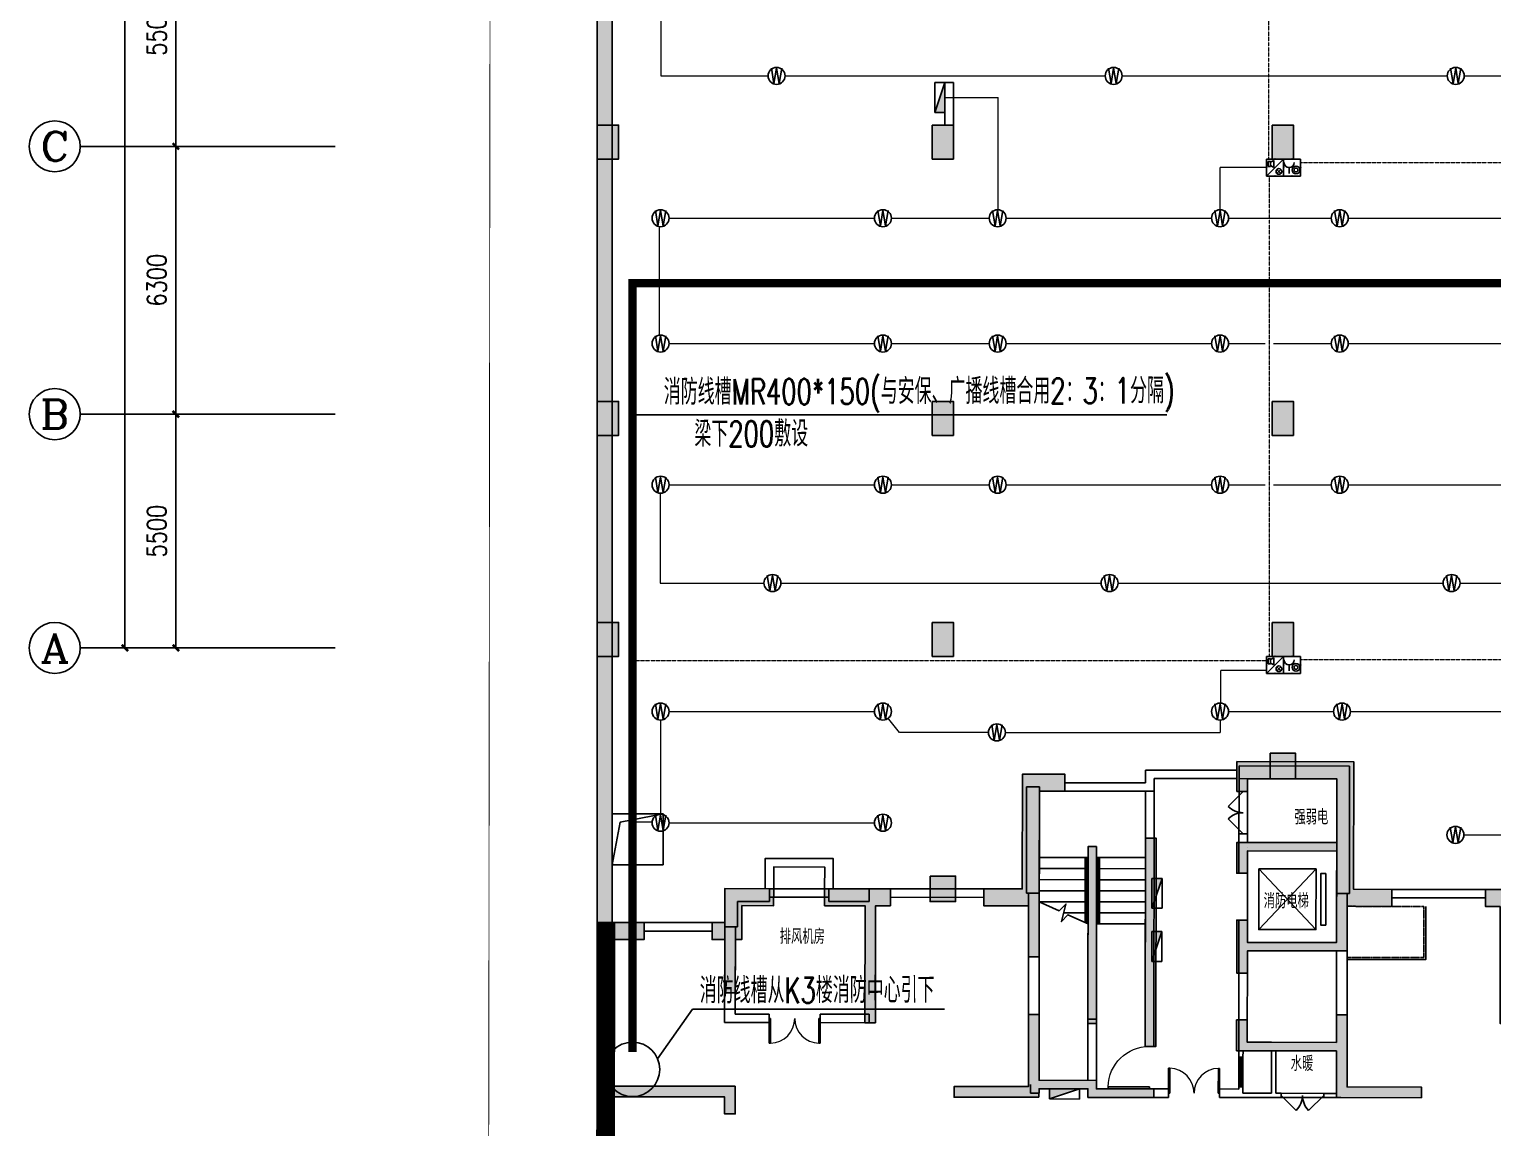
# Model space of a CAD drawing. Extents: x -1348811 to 123514, y -640545 to 749356.
# Drawn here: x -607569 to -573127, y -238878 to -213039 of the extents above; entities that cross this region are included whole.
import ezdxf
from ezdxf.enums import TextEntityAlignment as Align

# ---------------------------------------------------------------- set-up
doc = ezdxf.new("R2010")
doc.units = 0
doc.header["$LTSCALE"] = 10
doc.header["$MEASUREMENT"] = 0
for name, pattern in [('ACAD_ISO11W100', [33.5, 12, -3, 12, -3, 0.5, -3]), ('DASH', [0.35, 0.25, -0.1]), ('DASHDOT', [25.4, 12.7, -6.35, 0, -6.35]), ('DASHED', [0.75, 0.5, -0.25]), ('常规', [20, 10, 0, 10])]:
    doc.linetypes.add(name, pattern=pattern)
doc.layers.get('0').update_dxf_attribs({"linetype": 'CONTINUOUS'})
doc.layers.get('Defpoints').update_dxf_attribs({"linetype": 'CONTINUOUS'})
for name, color, linetype in [('AXIS', 3, 'CONTINUOUS'), ('AXIS_TEXT', 7, 'CONTINUOUS'), ('COLU', 1, 'CONTINUOUS'), ('COLU_HATCH', 252, 'CONTINUOUS'), ('DIM_SYMB', 3, 'CONTINUOUS'), ('dxsqt', 1, 'CONTINUOUS'), ('jlq', 1, 'CONTINUOUS'), ('JPS-J-0', 6, 'CONTINUOUS'), ('JPS-WALL', 7, 'CONTINUOUS'), ('JPS-X-TEXT', 1, 'CONTINUOUS'), ('JPS-XHS', 7, 'CONTINUOUS'), ('jz', 121, 'CONTINUOUS'), ('PUB_HATCH', 9, 'CONTINUOUS'), ('Q-200填充', 9, 'CONTINUOUS'), ('RD-equip', 3, 'CONTINUOUS'), ('RD-Text', 4, 'CONTINUOUS'), ('STAIR', 9, 'CONTINUOUS'), ('TEXT', 7, 'CONTINUOUS'), ('wall', 8, 'CONTINUOUS'), ('WINDOW', 4, 'CONTINUOUS'), ('排水设施', 163, 'CONTINUOUS'), ('控制线', 5, 'CONTINUOUS')]:
    doc.layers.add(name, color=color, linetype=linetype)
doc.layers.add('RD-Line', color=2, linetype='常规', lineweight=0)
doc.styles.add('_TCH_AXIS', font='COMPLEX', dxfattribs={"bigfont": 'GBCBIG'})
doc.styles.add('COMPLEX', font='COMPLEX')
doc.styles.add('DIM_FONT', font='SIMPLEX', dxfattribs={"width": 0.8, "bigfont": 'HZTXT'})
doc.styles.add('FS1', font='txt4.shx', dxfattribs={"width": 0.8, "bigfont": 'fstxt.shx'})
doc.styles.add('FS2', font='tjromans.shx', dxfattribs={"width": 0.8, "bigfont": 'tjhztxt.shx'})
doc.styles.get("Standard").update_dxf_attribs({"font": 'GBENOR', "bigfont": 'GBCBIG'})
doc.styles.add('TEXT', font='tjromans.shx', dxfattribs={"width": 0.8, "height": 400, "bigfont": 'tjhztxt.shx'})
doc.dimstyles.new('DIMN150', dxfattribs={"dimscale": 1.5, "dimtxt": 300, "dimasz": 100, "dimexe": 250, "dimexo": 300, "dimgap": 150, "dimtad": 1, "dimdec": 0, "dimzin": 0, "dimdsep": 46, "dimtxsty": 'DIM_FONT', "dimblk": 'ARCHTICK', "dimcen": 0.09, "dimclrt": 7, "dimazin": 2, "dimtfac": 1, "dimtdec": 0, "dimtix": 1, "dimtmove": 2, "dimatfit": 3, "dimfxl": 0, "dimtolj": 1, "dimtzin": 0, "dimarcsym": 0})

# ---------------------------------------------------------------- blocks, each defined once
blk = doc.blocks.new('zw')
at = {"layer": 'COLU_HATCH'}
for points in [[(67, -176733), (567, -176733), (567, -177533), (67, -177533)], [(7950, -176733), (8450, -176733), (8450, -177533), (7950, -177533)], [(15950, -176733), (16450, -176733), (16450, -177533), (15950, -177533)], [(67, -183233), (567, -183233), (567, -184033), (67, -184033)], [(7950, -183233), (8450, -183233), (8450, -184033), (7950, -184033)], [(15950, -183233), (16450, -183233), (16450, -184033), (15950, -184033)], [(67, -188433), (567, -188433), (567, -189233), (67, -189233)], [(7950, -188433), (8450, -188433), (8450, -189233), (7950, -189233)], [(15950, -188433), (16450, -188433), (16450, -189233), (15950, -189233)], [(15900, -191509), (16500, -191509), (16500, -192109), (15900, -192109)], [(7899, -194400), (8499, -194400), (8499, -195000), (7899, -195000)]]:
    blk.add_hatch(color=256, dxfattribs=at).paths.add_polyline_path(points)
at = {"layer": 'COLU'}
for points in [[(67, -176733), (567, -176733), (567, -177533), (67, -177533)], [(7950, -176733), (8450, -176733), (8450, -177533), (7950, -177533)], [(15950, -176733), (16450, -176733), (16450, -177533), (15950, -177533)], [(67, -183233), (567, -183233), (567, -184033), (67, -184033)], [(7950, -183233), (8450, -183233), (8450, -184033), (7950, -184033)], [(15950, -183233), (16450, -183233), (16450, -184033), (15950, -184033)], [(67, -188433), (567, -188433), (567, -189233), (67, -189233)], [(7950, -188433), (8450, -188433), (8450, -189233), (7950, -189233)], [(15950, -188433), (16450, -188433), (16450, -189233), (15950, -189233)], [(15900, -191509), (16500, -191509), (16500, -192109), (15900, -192109)], [(7899, -194400), (8499, -194400), (8499, -195000), (7899, -195000)]]:
    blk.add_lwpolyline(points, close=True, dxfattribs=at)
blk = doc.blocks.new('jlqq')
at = {"layer": 'PUB_HATCH'}
blk.add_hatch(color=256, dxfattribs=at).paths.add_polyline_path([(9455, -161698), (17455, -161698), (17455, -154248), (17105, -154248), (17105, -161348), (9105, -161348), (9105, -178548), (1222, -178548), (1222, -202707), (1572, -202707), (1572, -178898), (9455, -178898)])
at = {"layer": 'jlq'}
for p, q in [((1222, -178548), (1222, -202707)), ((1572, -178898), (1572, -202707)), ((1572, -202707), (1222, -202707))]:
    blk.add_line(p, q, dxfattribs=at)
blk = doc.blocks.new('A$C00D673E7')
at = {"layer": '排水设施'}
blk.add_lwpolyline([(0, 0), (1200, 0), (1200, 1200), (0, 1200)], close=True, dxfattribs=at)
blk.add_lwpolyline([(1200, 1200), (189, 1005), (0, 0)], dxfattribs=at)
blk = doc.blocks.new('_ArchTick')
at = {"color": 0, "linetype": 'ByBlock', "const_width": 0.4}
blk.add_lwpolyline([(-0.5, -0.5), (0.5, 0.5)], dxfattribs=at)
blk = doc.blocks.new('*D1921')
at = {"layer": 'AXIS', "color": 0, "lineweight": -2}
for p, q in [((-600819, -16259), (-605694, -16259)), ((-605319, -227593), (-605319, -16259)), ((-600819, -227593), (-605694, -227593))]:
    blk.add_line(p, q, dxfattribs=at)
at = {"layer": 'Defpoints', "color": 0}
for p in [(-605319, -16259), (-600369, -16259), (-600369, -227593)]:
    blk.add_point(p, dxfattribs=at)
at = {"layer": 'AXIS', "color": 0, "lineweight": -2, "xscale": 150, "yscale": 150, "zscale": 150}
for p, rotation in [((-605319, -16259), 90), ((-605319, -227593), 270)]:
    blk.add_blockref('_ArchTick', p, dxfattribs=dict(at, rotation=rotation))
at = {"layer": 'AXIS', "color": 7, "insert": (-605769, -121926), "char_height": 450, "attachment_point": 5, "rotation": 90, "style": 'DIM_FONT'}
blk.add_mtext('\\A1;211333', dxfattribs=at)
blk = doc.blocks.new('*D1922')
at = {"layer": 'AXIS', "color": 0, "lineweight": -2}
for p, q in [((-600819, -222093), (-604494, -222093)), ((-604119, -227593), (-604119, -222093)), ((-600819, -227593), (-604494, -227593))]:
    blk.add_line(p, q, dxfattribs=at)
at = {"layer": 'Defpoints', "color": 0}
for p in [(-604119, -222093), (-600369, -222093), (-600369, -227593)]:
    blk.add_point(p, dxfattribs=at)
at = {"layer": 'AXIS', "color": 0, "lineweight": -2, "xscale": 150, "yscale": 150, "zscale": 150}
for p, rotation in [((-604119, -222093), 90), ((-604119, -227593), 270)]:
    blk.add_blockref('_ArchTick', p, dxfattribs=dict(at, rotation=rotation))
at = {"layer": 'AXIS', "color": 7, "insert": (-604569, -224843), "char_height": 450, "attachment_point": 5, "rotation": 90, "style": 'DIM_FONT'}
blk.add_mtext('\\A1;5500', dxfattribs=at)
blk = doc.blocks.new('*D1923')
at = {"layer": 'AXIS', "color": 0, "lineweight": -2}
for p, q in [((-600819, -215793), (-604494, -215793)), ((-604119, -222093), (-604119, -215793)), ((-600819, -222093), (-604494, -222093))]:
    blk.add_line(p, q, dxfattribs=at)
at = {"layer": 'Defpoints', "color": 0}
for p in [(-604119, -215793), (-600369, -215793), (-600369, -222093)]:
    blk.add_point(p, dxfattribs=at)
at = {"layer": 'AXIS', "color": 0, "lineweight": -2, "xscale": 150, "yscale": 150, "zscale": 150}
for p, rotation in [((-604119, -215793), 90), ((-604119, -222093), 270)]:
    blk.add_blockref('_ArchTick', p, dxfattribs=dict(at, rotation=rotation))
at = {"layer": 'AXIS', "color": 7, "insert": (-604569, -218943), "char_height": 450, "attachment_point": 5, "rotation": 90, "style": 'DIM_FONT'}
blk.add_mtext('\\A1;6300', dxfattribs=at)
blk = doc.blocks.new('*D1924')
at = {"layer": 'AXIS', "color": 0, "lineweight": -2}
for p, q in [((-600819, -210293), (-604494, -210293)), ((-604119, -215793), (-604119, -210293)), ((-600819, -215793), (-604494, -215793))]:
    blk.add_line(p, q, dxfattribs=at)
at = {"layer": 'Defpoints', "color": 0}
for p in [(-604119, -210293), (-600369, -210293), (-600369, -215793)]:
    blk.add_point(p, dxfattribs=at)
at = {"layer": 'AXIS', "color": 0, "lineweight": -2, "xscale": 150, "yscale": 150, "zscale": 150}
for p, rotation in [((-604119, -210293), 90), ((-604119, -215793), 270)]:
    blk.add_blockref('_ArchTick', p, dxfattribs=dict(at, rotation=rotation))
at = {"layer": 'AXIS', "color": 7, "insert": (-604569, -213043), "char_height": 450, "attachment_point": 5, "rotation": 90, "style": 'DIM_FONT'}
blk.add_mtext('\\A1;5500', dxfattribs=at)
blk = doc.blocks.new('_AXISO')
blk.add_circle((0, 0), 0.5)
at = {"layer": 'AXIS_TEXT', "style": 'COMPLEX', "width": 1.041667}
blk.add_attdef('A', text='', height=0.56, dxfattribs=at).set_placement((-0.25, -0.28), (0.25, -0.28), align=Align.FIT)
blk = doc.blocks.new('WG')
at = {"layer": 'RD-equip'}
blk.add_circle((0, 0), 200, dxfattribs=at)
at = {"layer": 'RD-equip', "color": 4, "style": 'FS1', "width": 0.8}
blk.add_attdef('消防', text='', height=360, dxfattribs=at).set_placement((0, 0), align=Align.MIDDLE)
blk = doc.blocks.new('WWWW')
at = {"layer": 'RD-equip'}
blk.add_blockref('WG', (0, 0), dxfattribs=at).add_auto_attribs({'消防': 'W'})
blk = doc.blocks.new('$equip$00001636')
for p, q in [((0.5, 0), (-0.5, 0)), ((0.5, 0), (-0.5, -1)), ((-0.5, 0), (-0.5, -1)), ((0.5, -1), (0.5, 0)), ((-0.417, -0.135, 0), (-0.417, -0.435, 0)), ((-0.269, -0.135, 0), (-0.417, -0.135, 0)), ((-0.417, -0.435, 0), (-0.269, -0.435, 0)), ((-0.269, -0.185, 0), (-0.069, -0.085, 0)), ((-0.269, -0.435, 0), (-0.269, -0.135, 0)), ((-0.069, -0.485, 0), (-0.269, -0.385, 0)), ((-0.069, -0.085, 0), (-0.069, -0.485, 0)), ((0.105, -0.602), (0.344, -0.841)), ((0.105, -0.841), (0.344, -0.602)), ((-0.5, -1), (0.5, -1))]:
    blk.add_line(p, q)
blk.add_circle((0.225, -0.722), 0.169)
for p in [(0, 0), (-0.5, -0.5), (0.5, -0.5), (0, -1)]:
    blk.add_point(p)
at = {"flags": 9}
blk.add_attdef('A', (0, 0), '', height=0.00002, dxfattribs=at)
blk.add_attdef('B', text='', height=0.4, dxfattribs=at).set_placement((0.884, -0.7), align=Align.MIDDLE_CENTER)
blk = doc.blocks.new('$equip$00001630')
for p, q in [((-0.5, 0), (-0.5, -1)), ((0.5, 0), (-0.5, 0)), ((0.5, -1), (0.5, 0)), ((-0.169, -0.5), (-0.169, -0.85)), ((-0.5, -1), (0.5, -1))]:
    blk.add_line(p, q)
for radius in [0.226, 0.113]:
    blk.add_circle((0.227, -0.64), radius)
blk.add_arc((-0.169, -0.2), 0.3, 180, 0)
for p in [(0, 0), (-0.5, -0.5), (0.5, -0.5), (0, -1)]:
    blk.add_point(p)
at = {"flags": 9}
blk.add_attdef('A', (0, 0), '', height=0.00002, dxfattribs=at)
blk.add_attdef('B', text='', height=0.4, dxfattribs=at).set_placement((0.884, -0.7), align=Align.MIDDLE_CENTER)
blk = doc.blocks.new('D-JG--1F')
at = {"layer": 'PUB_HATCH'}
h = blk.add_hatch(color=256, dxfattribs=at)
h.paths.add_polyline_path([(21450, -10000), (19050, -10000), (19050, -10400), (18800, -10400), (18800, -9750), (21450, -9750)])
h.paths.add_polyline_path([(30950, -400), (30950, 300), (28200, 300), (28200, -2700), (27300, -2700), (27300, -3100), (28350, -3100), (28350, -4150), (30700, -4150), (30700, -4675), (30950, -4675), (30950, -3425), (30700, -3425), (30700, -3950), (28600, -3950), (28600, -1800), (30700, -1800), (30700, -2325), (30950, -2325), (30950, -1600), (28600, -1600), (28600, -100), (30700, -100), (30700, -400)])
h.paths.add_polyline_path([(35600, -7600), (35600, -7400), (34450, -7400), (34450, -7600), (32900, -7600), (32900, -7400), (34250, -7400), (34250, -7200), (35600, -7200), (35600, -5650), (35850, -5650), (35850, -7350), (37600, -7350), (37600, -7600)])
h.paths.add_polyline_path([(24750, -3100), (25100, -3100), (25100, -2700), (23550, -2700), (23550, -3100), (24500, -3100), (24500, -5850), (24750, -5850)])
h.paths.add_polyline_path([(39100, -2700), (39100, -3100), (39450, -3100), (39450, -5850), (39700, -5850), (39700, -3100), (40650, -3100), (40650, -2700)])
h.paths.add_polyline_path([(37650, -8850), (37650, -10000), (37400, -10000), (37400, -9100), (34750, -9100), (34750, -9500), (34500, -9500), (34500, -9100), (32900, -9100), (32900, -8850)])
h.paths.add_polyline_path([(42750, -7350), (46000, -7350), (46000, -8250), (45600, -8250), (45600, -7600), (43000, -7600), (43000, -8000), (42750, -8000)])
h.paths.add_polyline_path([(19800, -14100), (19050, -14100), (19050, -12850), (18800, -12850), (18800, -14500), (19800, -14500)])
h.paths.add_polyline_path([(22625, -14100), (23000, -14100), (23000, -14500), (21600, -14500), (21600, -14100), (22375, -14100), (22375, -12200), (22625, -12200)])
h.paths.add_polyline_path([(26800, -14500), (26200, -14500), (26200, -14100), (26550, -14100), (26550, -11900), (26800, -11900)])
h.paths.add_polyline_path([(22625, -11000), (22375, -11000), (22375, -8850), (22625, -8850)])
h.paths.add_polyline_path([(29100, -17100), (29100, -17500), (28100, -17500), (28100, -15750), (28500, -15750), (28500, -17100)])
h.paths.add_polyline_path([(32300, -17100), (31900, -17100), (31900, -15750), (31650, -15750), (31650, -17100), (30900, -17100), (30900, -17500), (32300, -17500)])
h.paths.add_polyline_path([(35800, -17500), (35100, -17500), (35100, -17100), (35400, -17100), (35400, -13350), (34500, -13350), (34500, -13100), (35800, -13100)])
h.paths.add_polyline_path([(28100, -14500), (28500, -14500), (28500, -13350), (30750, -13350), (30750, -13100), (28100, -13100)])
h.paths.add_polyline_path([(26800, -10000), (26800, -9100), (30800, -9100), (30800, -8850), (26550, -8850), (26550, -10000)])
h.paths.add_polyline_path([(28350, -5650), (28350, -7350), (26600, -7350), (26600, -7600), (28600, -7600), (28600, -6500), (30950, -6500), (30950, -6500), (30950, -5775), (30700, -5775), (30700, -6300), (28600, -6300), (28600, -5650)])
h.paths.add_polyline_path([(33100, -1500), (32850, -1500), (32850, -6400), (33100, -6400)])
h.paths.add_polyline_path([(35600, -400), (35600, -4300), (35850, -4300), (35850, -3100), (36900, -3100), (36900, -2700), (36000, -2700), (36000, 0), (35000, 0), (35000, -400)])
h.paths.add_polyline_path([(38000, -14100), (37650, -14100), (37650, -12200), (37400, -12200), (37400, -14500), (38000, -14500)])
h.paths.add_polyline_path([(41575, -8850), (41575, -11000), (41825, -11000), (41825, -8850)])
h.paths.add_polyline_path([(42600, -14100), (42600, -14500), (41200, -14500), (41200, -14100), (41575, -14100), (41575, -12200), (41825, -12200), (41825, -14100)])
h.paths.add_polyline_path([(45000, -14100), (45000, -12850), (45400, -12850), (45400, -14500), (44400, -14500), (44400, -14100)])
h.paths.add_polyline_path([(45600, -9150), (45600, -9600), (45000, -9600), (45000, -10000), (45000, -10000), (45000, -11450), (45400, -11450), (45400, -10000), (46000, -10000), (46000, -9150)])
h.paths.add_polyline_path([(45600, -3900), (45600, -5500), (46000, -5500), (46000, -3500), (44900, -3500), (44900, -3900)])
h.paths.add_polyline_path([(34250, -1700), (34250, -5860), (34450, -5860), (34450, -1700)])
h.paths.add_polyline_path([(34250, -1700), (34250, -5860), (34450, -5860), (34450, -1700)])
h.paths.add_polyline_path([(14550, -7350), (21450, -7350), (21450, -8000), (21200, -8000), (21200, -7600), (18125, -7600), (18125, -10000), (17875, -10000), (17875, -7600), (14800, -7600), (14800, -8000), (14550, -8000)])
h.paths.add_polyline_path([(14550, -10000), (16950, -10000), (16950, -10400), (17200, -10400), (17200, -9750), (14550, -9750)])
h.paths.add_polyline_path([(5050, -400), (5050, 300), (7800, 300), (7800, -2700), (8700, -2700), (8700, -3100), (7650, -3100), (7650, -4150), (5300, -4150), (5300, -4675), (5050, -4675), (5050, -3425), (5300, -3425), (5300, -3950), (7400, -3950), (7400, -1800), (5300, -1800), (5300, -2325), (5050, -2325), (5050, -1600), (7400, -1600), (7400, -100), (5300, -100), (5300, -400)])
h.paths.add_polyline_path([(400, -7600), (400, -7400), (1550, -7400), (1550, -7600), (3100, -7600), (3100, -7400), (1750, -7400), (1750, -7200), (400, -7200), (400, -5650), (150, -5650), (150, -7350), (-1600, -7350), (-1600, -7600)])
h.paths.add_polyline_path([(11250, -3100), (10900, -3100), (10900, -2700), (12450, -2700), (12450, -3100), (11500, -3100), (11500, -5850), (11250, -5850)])
h.paths.add_polyline_path([(-3100, -2700), (-3100, -3100), (-3450, -3100), (-3450, -5850), (-3700, -5850), (-3700, -3100), (-4650, -3100), (-4650, -2700)])
h.paths.add_polyline_path([(-1650, -8850), (-1650, -10000), (-1400, -10000), (-1400, -9100), (1250, -9100), (1250, -9500), (1500, -9500), (1500, -9100), (3100, -9100), (3100, -8850)])
h.paths.add_polyline_path([(-6750, -7350), (-10000, -7350), (-10000, -8250), (-9600, -8250), (-9600, -7600), (-7000, -7600), (-7000, -8000), (-6750, -8000)])
h.paths.add_polyline_path([(16200, -14100), (16950, -14100), (16950, -12850), (17200, -12850), (17200, -14500), (16200, -14500)])
h.paths.add_polyline_path([(13375, -14100), (13000, -14100), (13000, -14500), (14400, -14500), (14400, -14100), (13625, -14100), (13625, -12200), (13375, -12200)])
h.paths.add_polyline_path([(9200, -14500), (9800, -14500), (9800, -14100), (9450, -14100), (9450, -11900), (9200, -11900)])
h.paths.add_polyline_path([(13375, -11000), (13625, -11000), (13625, -8850), (13375, -8850)])
h.paths.add_polyline_path([(6900, -17100), (6900, -17500), (7900, -17500), (7900, -15750), (7500, -15750), (7500, -17100)])
h.paths.add_polyline_path([(3700, -17100), (4100, -17100), (4100, -15750), (4350, -15750), (4350, -17100), (5100, -17100), (5100, -17500), (3700, -17500)])
h.paths.add_polyline_path([(200, -17500), (900, -17500), (900, -17100), (600, -17100), (600, -13350), (1500, -13350), (1500, -13100), (200, -13100)])
h.paths.add_polyline_path([(7900, -14500), (7500, -14500), (7500, -13350), (5250, -13350), (5250, -13100), (7900, -13100)])
h.paths.add_polyline_path([(9200, -10000), (9200, -9100), (5200, -9100), (5200, -8850), (9450, -8850), (9450, -10000)])
h.paths.add_polyline_path([(7650, -5650), (7650, -7350), (9400, -7350), (9400, -7600), (7400, -7600), (7400, -6500), (5050, -6500), (5050, -6500), (5050, -5775), (5300, -5775), (5300, -6300), (7400, -6300), (7400, -5650)])
h.paths.add_polyline_path([(2900, -1500), (3150, -1500), (3150, -6400), (2900, -6400)])
h.paths.add_polyline_path([(400, -400), (400, -4300), (150, -4300), (150, -3100), (-900, -3100), (-900, -2700), (0, -2700), (0, 0), (1000, 0), (1000, -400)])
h.paths.add_polyline_path([(-2000, -14100), (-1650, -14100), (-1650, -12200), (-1400, -12200), (-1400, -14500), (-2000, -14500)])
h.paths.add_polyline_path([(-5575, -8850), (-5575, -11000), (-5825, -11000), (-5825, -8850)])
h.paths.add_polyline_path([(-6600, -14100), (-6600, -14500), (-5200, -14500), (-5200, -14100), (-5575, -14100), (-5575, -12200), (-5825, -12200), (-5825, -14100)])
h.paths.add_polyline_path([(-9000, -14100), (-9000, -12850), (-9400, -12850), (-9400, -14500), (-8400, -14500), (-8400, -14100)])
h.paths.add_polyline_path([(-9600, -9150), (-9600, -9600), (-9000, -9600), (-9000, -10000), (-9000, -10000), (-9000, -11450), (-9400, -11450), (-9400, -10000), (-10000, -10000), (-10000, -9150)])
h.paths.add_polyline_path([(-9600, -3900), (-9600, -5500), (-10000, -5500), (-10000, -3500), (-8900, -3500), (-8900, -3900)])
h.paths.add_polyline_path([(1750, -1700), (1750, -5860), (1550, -5860), (1550, -1700)])
h.paths.add_polyline_path([(1750, -1700), (1750, -5860), (1550, -5860), (1550, -1700)])
edge = h.paths.add_edge_path(flags=17)
edge.add_line((17875, -5500), (18125, -5500))
edge.add_line((18125, -5500), (18125, -3900))
edge.add_line((18125, -3900), (19300, -3900))
edge.add_line((19300, -3900), (19300, -3500))
edge.add_line((19300, -3500), (16700, -3500))
edge.add_line((16700, -3500), (16700, -3900))
edge.add_line((16700, -3900), (17875, -3900))
edge.add_line((17875, -3900), (17875, -5500))
edge.add_line((17875, -5500), (18125, -5500))
h.paths.add_polyline_path([(17875, -5500), (18125, -5500), (18125, -3900), (19300, -3900), (19300, -3500), (16700, -3500), (16700, -3900), (17875, -3900)], flags=17)
edge = h.paths.add_edge_path()
edge.add_line((21600, -3100), (22350, -3100))
edge.add_line((22350, -3100), (22350, -2700))
edge.add_line((22350, -2700), (21200, -2700))
edge.add_line((21200, -2700), (21200, -3500))
edge.add_line((21200, -3500), (20900, -3500))
edge.add_line((20900, -3500), (20900, -3900))
edge.add_line((20900, -3900), (21200, -3900))
edge.add_line((21200, -3900), (21200, -5150))
edge.add_line((21200, -5150), (21450, -5150))
edge.add_line((21450, -5150), (21450, -3900))
edge.add_line((21450, -3900), (21600, -3900))
edge.add_line((21600, -3900), (21600, -3100))
edge.add_line((42600, -3100), (41850, -3100))
edge.add_line((41850, -3100), (41850, -2700))
edge.add_line((41850, -2700), (43000, -2700))
edge.add_line((43000, -2700), (43000, -3500))
edge.add_line((43000, -3500), (43300, -3500))
edge.add_line((43300, -3500), (43300, -3900))
edge.add_line((43300, -3900), (43000, -3900))
edge.add_line((43000, -3900), (43000, -5150))
edge.add_line((43000, -5150), (42750, -5150))
edge.add_line((42750, -5150), (42750, -3900))
edge.add_line((42750, -3900), (42600, -3900))
edge.add_line((42600, -3900), (42600, -3100))
edge.add_line((14400, -3100), (13650, -3100))
edge.add_line((13650, -3100), (13650, -2700))
edge.add_line((13650, -2700), (14800, -2700))
edge.add_line((14800, -2700), (14800, -3500))
edge.add_line((14800, -3500), (15100, -3500))
edge.add_line((15100, -3500), (15100, -3900))
edge.add_line((15100, -3900), (14800, -3900))
edge.add_line((14800, -3900), (14800, -5150))
edge.add_line((14800, -5150), (14550, -5150))
edge.add_line((14550, -5150), (14550, -3900))
edge.add_line((14550, -3900), (14400, -3900))
edge.add_line((14400, -3900), (14400, -3100))
edge.add_line((-6600, -3100), (-5850, -3100))
edge.add_line((-5850, -3100), (-5850, -2700))
edge.add_line((-5850, -2700), (-7000, -2700))
edge.add_line((-7000, -2700), (-7000, -3500))
edge.add_line((-7000, -3500), (-7300, -3500))
edge.add_line((-7300, -3500), (-7300, -3900))
edge.add_line((-7300, -3900), (-7000, -3900))
edge.add_line((-7000, -3900), (-7000, -5150))
edge.add_line((-7000, -5150), (-6750, -5150))
edge.add_line((-6750, -5150), (-6750, -3900))
edge.add_line((-6750, -3900), (-6600, -3900))
edge.add_line((-6600, -3900), (-6600, -3100))
for points in [[(1750, -1700), (1550, -1700), (1550, -5860), (1750, -5860)], [(-5850, -3100), (-5850, -2700), (-7000, -2700), (-7000, -3500), (-7300, -3500), (-7300, -3900), (-7000, -3900), (-7000, -5150), (-6750, -5150), (-6750, -3900), (-6600, -3900), (-6600, -3100)]]:
    blk.add_hatch(color=256, dxfattribs=at).paths.add_polyline_path(points)
at = {"layer": 'dxsqt'}
for points in [[(400, -400), (400, -4300), (150, -4300), (150, -3100), (-900, -3100), (-900, -2700), (0, -2700), (0, 0), (1000, 0), (1000, -400), (400, -400)], [(5050, -400), (5050, 300), (7800, 300), (7800, -2700), (8700, -2700), (8700, -3100), (7650, -3100), (7650, -4150), (5300, -4150), (5300, -4675), (5050, -4675), (5050, -3425), (5300, -3425), (5300, -3950), (7400, -3950), (7400, -1800), (5300, -1800), (5300, -2325), (5050, -2325), (5050, -1600), (7400, -1600), (7400, -100), (5300, -100), (5300, -400), (5050, -400)], [(-6600, -3100), (-5850, -3100), (-5850, -2700), (-7000, -2700), (-7000, -3500), (-7300, -3500), (-7300, -3900), (-7000, -3900), (-7000, -5150), (-6750, -5150), (-6750, -3900), (-6600, -3900), (-6600, -3100)], [(-3100, -2700), (-3100, -3100), (-3450, -3100), (-3450, -5850), (-3700, -5850), (-3700, -3100), (-4650, -3100), (-4650, -2700), (-3100, -2700)], [(11250, -3100), (10900, -3100), (10900, -2700), (12450, -2700), (12450, -3100), (11500, -3100), (11500, -5850), (11250, -5850), (11250, -3100)], [(-9600, -3900), (-9600, -5500), (-10000, -5500), (-10000, -3500), (-8900, -3500), (-8900, -3900), (-9600, -3900)], [(7650, -5650), (7650, -7350), (9400, -7350), (9400, -7600), (7400, -7600), (7400, -6500), (5050, -6500), (5050, -6500), (5050, -6500), (5050, -5775), (5300, -5775), (5300, -6300), (7400, -6300), (7400, -5650), (7650, -5650)], [(-6750, -7350), (-10000, -7350), (-10000, -8250), (-9600, -8250), (-9600, -7600), (-7000, -7600), (-7000, -8000), (-6750, -8000), (-6750, -7350)]]:
    blk.add_lwpolyline(points, dxfattribs=at)
for points in [[(1750, -1700), (1750, -5860), (1550, -5860), (1550, -1700)], [(1750, -1700), (1750, -5860), (1550, -5860), (1550, -1700)], [(2900, -1500), (3150, -1500), (3150, -6400), (2900, -6400)], [(400, -7600), (400, -7400), (1550, -7400), (1550, -7600), (3100, -7600), (3100, -7400), (1750, -7400), (1750, -7200), (400, -7200), (400, -5650), (150, -5650), (150, -7350), (-1600, -7350), (-1600, -7600)]]:
    blk.add_lwpolyline(points, close=True, dxfattribs=at)
blk = doc.blocks.new('DTTT')
at = {"layer": 'jz'}
for p, q in [((748, -792), (-748, 792)), ((-748, -792), (748, 792))]:
    blk.add_line(p, q, dxfattribs=at)
for points in [[(-748, -792), (-748, 792), (748, 792), (748, -792)], [(-1003, -673), (-1003, 673), (-871, 673), (-871, -673)]]:
    blk.add_lwpolyline(points, close=True, dxfattribs=at)
blk = doc.blocks.new('DXHS')
at = {"layer": 'JPS-XHS'}
blk.add_hatch(color=256, dxfattribs=at).paths.add_polyline_path([(-350, 240), (-350, 0), (350, 0)])
at = {"layer": 'JPS-XHS', "linetype": 'Continuous'}
for p, q in [((-350, 240), (-350, 0)), ((-350, 240), (350, 240)), ((-350, 0), (350, 0)), ((350, 240), (350, 0))]:
    blk.add_line(p, q, dxfattribs=at)
at = {"layer": 'JPS-XHS'}
blk.add_line((-350, 240), (350, 0), dxfattribs=at)
blk = doc.blocks.new('A$C154042D1')
at = {"layer": 'JPS-XHS', "rotation": 270}
for p in [(13000, -2800), (13000, -4050)]:
    blk.add_blockref('DXHS', p, dxfattribs=at)
at = {"layer": 'JPS-XHS', "xscale": -1, "rotation": 180}
blk.add_blockref('DXHS', (10950, -7400), dxfattribs=at)
blk = doc.blocks.new('$DorLib2D$00000001')
for p, q in [((0.45, 0.975), (0.5, 0.975)), ((0.45, 0), (0.45, 0.975)), ((0.5, 0), (0.5, 0.975)), ((0.5, 0), (0.45, 0))]:
    blk.add_line(p, q)
at = {"lineweight": 13}
blk.add_arc((0.475, 0), 0.975, 91.4693, 180, dxfattribs=at)
blk = doc.blocks.new('$DorLib2D$00000002')
for p, q in [((-0.5, 0), (-0.5, 0.4875)), ((-0.475, 0.4875), (-0.5, 0.4875)), ((-0.475, 0), (-0.475, 0.4875)), ((0.475, 0), (0.475, 0.4875)), ((0.475, 0.4875), (0.5, 0.4875)), ((0.5, 0), (0.5, 0.4875)), ((-0.5, 0), (-0.475, 0)), ((0.5, 0), (0.475, 0))]:
    blk.add_line(p, q)
at = {"lineweight": 13}
for centre, start, end in [((-0.4875, 0), 0, 88.53072), ((0.4875, 0), 91.46928, 180)]:
    blk.add_arc(centre, 0.4875, start, end, dxfattribs=at)
blk = doc.blocks.new('$WINLIB2D$00000001')
for p, q in [((-0.5, 0.5), (0.5, 0.5)), ((-0.5, 0.5), (-0.5, -0.5)), ((0.5, -0.5), (0.5, 0.5)), ((0.5, 0.167), (-0.5, 0.167)), ((0.5, -0.167), (-0.5, -0.167)), ((-0.5, -0.5), (0.5, -0.5))]:
    blk.add_line(p, q)
blk = doc.blocks.new('$DorLib2D$00000116')
at = {"color": 0}
for p, q in [((-0.5, 0), (-0.146, 0.354)), ((0.5, 0), (0.146, 0.354))]:
    blk.add_line(p, q, dxfattribs=at)
for centre, start, end in [((-0.5, 0), 0, 45), ((0.5, 0), 135, 180)]:
    blk.add_arc(centre, 0.5, start, end, dxfattribs=at)

msp = doc.modelspace()

# ---------------------------------------------------------------- linework, layer by layer
at = {"layer": 'AXIS'}
for p, q in [((-600369.2, -215792.9), (-606369.2, -215792.9)), ((-600369.2, -222092.9), (-606369.2, -222092.9)), ((-600369.2, -227592.9), (-606369.2, -227592.9))]:
    msp.add_line(p, q, dxfattribs=at)
at = {"layer": 'DIM_SYMB'}
for points in [[(-583224, -232522.4, 0, 0, 0), (-583224.7, -233176.9, 80, 0, 0), (-583225, -233476.9, 0, 0, 0)], [(-581875.7, -234083.9, 0, 0, 0), (-581874.3, -232823.9, 80, 0, 0), (-581874, -232523.9, 0, 0, 0)]]:
    msp.add_lwpolyline(points, format="xyseb", dxfattribs=at)
msp.add_lwpolyline([(-583800.1, -233561.8), (-583327.9, -233775.9), (-583171.5, -233616.3), (-583277.6, -234029.3), (-583123, -233868.9), (-582650.7, -234083)], dxfattribs=at)
at = {"layer": 'JPS-J-0', "linetype": 'DASH'}
msp.add_lwpolyline([(-576550.2, -233669.9), (-576551.6, -234869.9), (-574751.6, -234871.9), (-574750.2, -233671.9)], close=True, dxfattribs=at)
at = {"layer": 'JPS-J-0'}
msp.add_lwpolyline([(-574700.2, -233671.9), (-574701.6, -234921.9), (-576551.6, -234919.9)], dxfattribs=at)
at = {"layer": 'JPS-WALL'}
msp.add_lwpolyline([(-585817.7, -214292.9), (-585817.7, -215292.9), (-586017.7, -215292.9), (-586017.7, -214292.9)], close=True, dxfattribs=at)
at = {"layer": 'Q-200填充', "const_width": 400}
msp.add_lwpolyline([(-593999.4, -234051.6), (-594007.7, -240350.4), (-593407.7, -240351.1), (-593412.7, -244851.1), (-583812.7, -244861.8), (-583816.1, -247861.8), (-576516.1, -247869.9), (-576512.7, -244869.9), (-555912.8, -244892.9), (-555916.1, -247892.9), (-548616.1, -247901.1), (-548612.8, -244901.1), (-539012.8, -244911.8), (-539007.7, -240411.8), (-538407.7, -240412.4), (-538400.7, -234112.4)], dxfattribs=at)
at = {"layer": 'RD-Line', "color": 1, "linetype": 'ACAD_ISO11W100', "ltscale": 0.05}
for p, q in [((-578399.4, -216092.9), (-578399.4, -199192.8)), ((-577648.6, -216169.5), (-554467.6, -216169.5)), ((-578382.6, -227792.9), (-578382.6, -216492.8)), ((-578448.5, -227894), (-593371.5, -227894)), ((-577648.6, -227862.1), (-554467.6, -227862.1))]:
    msp.add_line(p, q, dxfattribs=at)
at = {"layer": 'RD-Line'}
for p, q in [((-592702.4, -212143), (-592702.4, -214135.4)), ((-592702.4, -214135.4), (-590181, -214135.4)), ((-589781, -214135.4), (-582248, -214135.4)), ((-581848, -214135.4), (-578299.4, -214135.4)), ((-578299.4, -214135.4), (-574198, -214135.4)), ((-573798, -214135.4), (-566198, -214135.4)), ((-586017.7, -214642.9), (-584762.7, -214642.9)), ((-584762.7, -217284.8), (-584762.7, -214642.9)), ((-578448.5, -216292.8), (-579537.9, -216292.8)), ((-579537.9, -217284.3), (-579537.9, -216292.8)), ((-592511.1, -217484.2), (-587677.5, -217484.2)), ((-587277.5, -217484.2), (-584978.1, -217484.2)), ((-584578.1, -217484.2), (-579744.4, -217484.2)), ((-579344.4, -217484.2), (-576928.1, -217484.2)), ((-576528.1, -217484.2), (-571694.4, -217484.2)), ((-592740.4, -220230.8), (-592740.4, -217684.1)), ((-592511.1, -220430.7), (-587677.5, -220430.7)), ((-587277.5, -220430.7), (-584978.1, -220430.7)), ((-584578.1, -220430.7), (-579744.4, -220430.7)), ((-579344.4, -220430.7), (-578482.6, -220430.7)), ((-578282.6, -220430.7), (-576928.1, -220430.7)), ((-576528.1, -220430.7), (-571694.4, -220430.7)), ((-592511.1, -223752.1), (-587677.5, -223752.1)), ((-587277.5, -223752.1), (-584978.1, -223752.1)), ((-584578.1, -223752.1), (-579744.4, -223752.1)), ((-579344.4, -223752.1), (-578482.6, -223752.1)), ((-578282.6, -223752.1), (-576928.1, -223752.1)), ((-576528.1, -223752.1), (-571694.4, -223752.1)), ((-592717.4, -223952), (-592717.4, -226064.8)), ((-592717.4, -226064.8), (-590277.5, -226064.8)), ((-589877.5, -226064.8), (-582344.4, -226064.8)), ((-581944.4, -226064.8), (-578282.6, -226064.8)), ((-578282.6, -226064.8), (-574294.4, -226064.8)), ((-573894.4, -226064.8), (-566294.4, -226064.8)), ((-578448.5, -228119.4), (-579524.4, -228119.4)), ((-579524.4, -228890.1), (-579524.4, -228119.4)), ((-592703.1, -231503.8), (-592703.1, -229288.9)), ((-592511.1, -229089.1), (-587677.5, -229089.1)), ((-587090.9, -229584.7), (-587354.5, -229246.7)), ((-579539.9, -229289), (-579539.9, -229583.1)), ((-579344.4, -229089.1), (-576874.1, -229089.1)), ((-576474.1, -229089.1), (-571570.9, -229089.1)), ((-584995.4, -229584.7), (-587090.9, -229584.7)), ((-584595.5, -229583.1), (-579539.9, -229583.1)), ((-592910.7, -231690.5), (-593421.3, -231690.5)), ((-592511.1, -231703.7), (-587677.5, -231703.7)), ((-573803.9, -231988.6), (-568850, -231988.6))]:
    msp.add_line(p, q, dxfattribs=at)
at = {"layer": 'RD-Line', "linetype": 'DASHED', "ltscale": 0.8, "const_width": 200}
msp.add_lwpolyline([(-593371.5, -237095.8), (-593371.5, -219010.5), (-532856, -219010.5), (-532856, -132177.4), (-527399, -132177.4), (-527399, -22477.7)], dxfattribs=at)
at = {"layer": 'RD-Text'}
for p, q in [((-593306.3, -222107), (-580797, -222107)), ((-592783.1, -237254.3), (-591963.5, -236088.3)), ((-591963.5, -236088.3), (-586026, -236088.3))]:
    msp.add_line(p, q, dxfattribs=at)
msp.add_circle((-593371.5, -237505.2), 639.7, dxfattribs=at)
at = {"layer": 'STAIR'}
for p, q in [((-583799.3, -232781.8), (-582719.3, -232783)), ((-583799, -232521.8), (-582649, -232523)), ((-582720.7, -234051.3), (-582719, -232523)), ((-582680.7, -234069.4), (-582679, -232523)), ((-582679.3, -232783), (-582649.3, -232783)), ((-582419.3, -232783.3), (-582449.3, -232783.3)), ((-581299, -232524.6), (-582449, -232523.3)), ((-582420.7, -234083.3), (-582419, -232523.3)), ((-582380.7, -234083.3), (-582379, -232523.3)), ((-581299.3, -232784.6), (-582379.3, -232783.3)), ((-583799.6, -233041.8), (-582719.6, -233043)), ((-582679.6, -233043), (-582649.6, -233043)), ((-582419.6, -233043.3), (-582449.6, -233043.3)), ((-581299.6, -233044.6), (-582379.6, -233043.3)), ((-578899.4, -232892.2), (-578900.6, -233992.2)), ((-583799.8, -233301.8), (-582719.8, -233303)), ((-582679.8, -233303), (-582649.8, -233303)), ((-582419.8, -233303.3), (-582449.8, -233303.3)), ((-581299.8, -233304.6), (-582379.8, -233303.3)), ((-583800.1, -233561.8), (-582720.1, -233563)), ((-583224.4, -233822.4), (-582720.4, -233823)), ((-582680.4, -233823), (-582650.4, -233823)), ((-582680.1, -233563), (-582650.1, -233563)), ((-582420.4, -233823.3), (-582450.4, -233823.3)), ((-582420.1, -233563.3), (-582450.1, -233563.3)), ((-581300.4, -233824.6), (-582380.4, -233823.3)), ((-581300.1, -233564.6), (-582380.1, -233563.3)), ((-581300.7, -234084.6), (-582450.7, -234083.3))]:
    msp.add_line(p, q, dxfattribs=at)
at = {"layer": 'wall'}
for p, q in [((-579096.6, -230367), (-579096.9, -230667)), ((-579096.6, -230367), (-576496.6, -230369.9)), ((-576498.7, -232269.9), (-576496.6, -230369.9)), ((-583197, -230762.5), (-581297, -230764.6)), ((-581297, -230764.6), (-581296.7, -230464.6)), ((-581296.7, -230464.6), (-579146.7, -230467)), ((-581097.2, -230964.8), (-581096.9, -230664.8)), ((-581096.9, -230664.8), (-579146.9, -230667)), ((-579096.9, -230667), (-579097.2, -230967.1)), ((-579096.9, -230667), (-576796.9, -230669.6)), ((-578897.2, -230967.3), (-578896.9, -230667.3)), ((-576798.7, -232269.6), (-576796.9, -230669.6)), ((-584099.9, -233361.4), (-584097.1, -230861.4)), ((-584097.1, -230861.4), (-583797.1, -230861.8)), ((-583799.9, -233361.8), (-583797.1, -230861.8)), ((-583197.2, -230962.5), (-581297.2, -230964.6)), ((-581297.2, -230964.6), (-581303.9, -236964.6)), ((-581097.2, -230964.8), (-581297.2, -230964.6)), ((-581103.9, -236964.8), (-581097.2, -230964.8)), ((-579097.2, -230967.1), (-578897.2, -230967.3)), ((-579098.3, -231967.1), (-579098.7, -232267.1)), ((-578898.3, -231967.3), (-579098.3, -231967.1)), ((-578898.6, -232167.2), (-578898.3, -231967.3)), ((-582653.2, -236323.1), (-582648.7, -232263.1)), ((-582648.7, -232263.1), (-582448.7, -232263.3)), ((-582453.2, -236323.3), (-582448.7, -232263.3)), ((-579098.7, -232267), (-579099.4, -232892)), ((-579096.4, -232246), (-579096.4, -232246)), ((-578900.9, -232288.3), (-578900.9, -232288.3)), ((-578899.4, -232892.2), (-578898.8, -232367.2)), ((-578898.8, -232367.2), (-576798.8, -232369.6)), ((-578898.6, -232167.2), (-576798.6, -232169.6)), ((-576799.9, -233369.6), (-576798.7, -232269.6)), ((-576499.9, -233369.9), (-576498.7, -232269.9)), ((-579099.4, -232892), (-578899.4, -232892.2)), ((-591200.8, -234153.5), (-591199.8, -233253.5)), ((-590149.8, -233254.7), (-591199.8, -233253.5)), ((-590150.1, -233554.7), (-590149.8, -233254.7)), ((-588750, -233456.3), (-590150, -233454.7)), ((-588749.8, -233256.3), (-590149.8, -233254.7)), ((-588750.1, -233556.3), (-588749.8, -233256.3)), ((-587799.8, -233257.3), (-588749.8, -233256.3)), ((-587800.1, -233557.3), (-587799.8, -233257.3)), ((-587300, -233457.9), (-585100, -233460.3)), ((-587299.8, -233257.9), (-585099.8, -233260.3)), ((-584099.9, -233361.4), (-583799.9, -233361.8)), ((-584054.9, -237861.5), (-584049.9, -233361.5)), ((-583804.8, -237761.8), (-583799.9, -233361.8)), ((-576801.2, -234519.6), (-576799.9, -233369.6)), ((-576799.9, -233369.6), (-576499.9, -233369.9)), ((-576551.3, -234619.9), (-576549.9, -233369.9)), ((-573300, -233473.5), (-575500, -233471)), ((-573299.8, -233273.5), (-575499.8, -233271)), ((-590900.8, -234153.9), (-590900.1, -233553.9)), ((-590150.1, -233554.7), (-590900.1, -233553.9)), ((-587800.1, -233557.3), (-588750.1, -233556.3)), ((-593100.7, -234051.4), (-591500.7, -234053.2)), ((-591203.3, -236403.5), (-591200.8, -234153.5)), ((-591200.8, -234153.5), (-590900.8, -234153.9)), ((-590953.1, -236203.8), (-590950.8, -234153.8)), ((-579100.6, -233992), (-579101.3, -234617)), ((-578900.6, -233992.2), (-579100.6, -233992)), ((-578901.2, -234517.2), (-578900.6, -233992.2)), ((-593100.9, -234251.4), (-591500.9, -234253.2)), ((-578901.2, -234517.2), (-576801.2, -234519.6)), ((-579103.9, -236967), (-579101.3, -234617)), ((-578903.8, -236867.2), (-578901.4, -234717.2)), ((-578901.4, -234717.2), (-576801.4, -234719.6)), ((-576803.8, -236869.6), (-576801.4, -234719.6)), ((-576553.9, -236969.9), (-576551.3, -234619.9)), ((-590153.1, -236204.7), (-590953.1, -236203.8)), ((-590153.3, -236404.7), (-590153.1, -236204.7)), ((-588953.1, -236206), (-588953.3, -236406)), ((-587803.1, -236207.3), (-588953.1, -236206)), ((-587803.3, -236407.3), (-587803.1, -236207.3)), ((-591203.3, -236403.5), (-590153.3, -236404.7)), ((-588953.3, -236406), (-587803.3, -236407.3)), ((-582653.3, -236423.1), (-582654.8, -237763.1)), ((-582653.2, -236323.1), (-582453.2, -236323.3)), ((-582453.3, -236423.3), (-582454.8, -237763.3)), ((-581303.9, -236964.6), (-581103.9, -236964.8)), ((-578903.8, -236867.2), (-578333.8, -236867.9)), ((-578333.8, -236867.9), (-576803.8, -236869.6)), ((-579103.9, -236967), (-579104.2, -237217)), ((-579104.2, -237217), (-579004.2, -237217.1)), ((-579004.2, -237217.1), (-579004, -237067.1)), ((-579004, -237067.1), (-578334, -237067.9)), ((-578335.2, -238067.9), (-578334, -237067.9)), ((-578235.2, -238068), (-578234, -237068)), ((-578234, -237068), (-576804, -237069.6)), ((-576805.2, -238069.6), (-576804, -237069.6)), ((-576555, -237919.9), (-576553.9, -236969.9)), ((-584005.2, -238061.6), (-584004.9, -237861.6)), ((-583805.2, -238061.8), (-583805, -237961.8)), ((-583805, -237961.8), (-582655, -237963.1)), ((-583804.8, -237761.8), (-582454.8, -237763.3)), ((-582655, -237963.1), (-582655.3, -238163.1)), ((-582454.8, -237763.3), (-582455, -237963.3)), ((-582455, -237963.3), (-581305, -237964.6)), ((-581105, -237964.8), (-581305, -237964.6)), ((-580755, -237965.2), (-581105, -237964.8)), ((-580755.3, -238165.2), (-580755, -237965.2)), ((-579555, -237966.5), (-579555.3, -238166.5)), ((-579105, -237967), (-579555, -237966.5)), ((-579005, -237917.1), (-579105, -237917)), ((-579105, -237917), (-579105, -237967)), ((-579005.2, -238067.1), (-579005, -237917.1)), ((-574805, -237921.8), (-576555, -237919.9)), ((-574805.3, -238171.8), (-574805, -237921.8)), ((-584005.2, -238061.6), (-583805.2, -238061.8)), ((-582655.3, -238163.1), (-581205.3, -238164.7)), ((-581205.3, -238164.7), (-580755.3, -238165.2)), ((-579555.3, -238166.5), (-579005.3, -238167.1)), ((-579005.3, -238167.1), (-578335.3, -238167.9)), ((-579005.2, -238067.1), (-578335.2, -238067.9)), ((-578335.3, -238167.9), (-578105.3, -238168.1)), ((-578105.2, -238068.1), (-578235.2, -238068)), ((-578105.3, -238168.1), (-578105.2, -238068.1)), ((-577105.2, -238069.3), (-577105.3, -238169.3)), ((-577105.3, -238169.3), (-576705.3, -238169.7)), ((-576805.2, -238069.6), (-577105.2, -238069.3)), ((-574805.3, -238171.8), (-576705.3, -238169.7))]:
    msp.add_line(p, q, dxfattribs=at)
for points in [[(-590249.8, -233254.6), (-590249, -232544.1), (-588649, -232545.9), (-588649.8, -233256.4)], [(-590049.8, -233254.8), (-590049.2, -232744.3), (-588849.2, -232745.7), (-588849.8, -233256.1)], [(-594199.4, -234051.4), (-594207.9, -240550.2), (-593607.9, -240550.8), (-593613, -245050.8), (-584013, -245061.6), (-584016.3, -248061.5), (-576316.3, -248070.1), (-576313, -245070.1), (-556113, -245092.7), (-556116.3, -248092.7), (-548416.3, -248101.3), (-548413, -245101.3), (-538813, -245112), (-538808, -240612), (-538208, -240612.7), (-538200.7, -234112.7), (-537900.7, -234113), (-537900.7, -234113)], [(-593799.4, -234051.8), (-593807.5, -240150.6), (-593207.5, -240151.3), (-593212.5, -244651.3), (-583612.5, -244662), (-583615.9, -247662), (-576715.9, -247669.7), (-576712.5, -244669.7), (-555712.5, -244693.1), (-555715.9, -247693.1), (-548815.9, -247700.8), (-548812.5, -244700.8), (-539212.5, -244711.5), (-539207.5, -240211.5), (-538607.5, -240212.2), (-538600.7, -234112.2)]]:
    msp.add_lwpolyline(points, dxfattribs=at)
at = {"layer": 'WINDOW'}
for p, q in [((-579097.2, -230967.1), (-579098.3, -231967.1)), ((-578897.2, -230967.3), (-578898.3, -231967.3)), ((-578105.3, -238168.1), (-577105.3, -238169.3)), ((-577105.2, -238069.3), (-578105.2, -238068.1))]:
    msp.add_line(p, q, dxfattribs=at)
at = {"layer": 'WINDOW', "linetype": 'DASH'}
for p, q in [((-578899.4, -232892.2), (-579099.4, -232892)), ((-579100.6, -233992), (-578900.6, -233992.2))]:
    msp.add_line(p, q, dxfattribs=at)
at = {"layer": '控制线', "color": 1, "linetype": 'DASHDOT', "ltscale": 0.1, "const_width": 20}
msp.add_lwpolyline([(-596505.6, -14825.6), (-490113.6, 21088.3), (-484038.8, 16611.3), (-484686, -239220.3), (-493861.2, -248362.2), (-596766.1, -248247.3)], close=True, dxfattribs=at)

# ---------------------------------------------------------------- block references
at = {"layer": 'AXIS'}
ref = msp.add_blockref('_AXISO', (-606969.2, -215792.9), dxfattribs=dict(at, xscale=1200, yscale=1200, zscale=1200))
ref.add_attrib('A', 'C', dxfattribs={"layer": 'AXIS_TEXT', "height": 678.8, "style": '_TCH_AXIS', "width": 1.4}).set_placement((-607308.6, -216132.3), (-606629.8, -216132.3), align=Align.FIT)
ref = msp.add_blockref('_AXISO', (-606969.2, -222092.9), dxfattribs=dict(at, xscale=1200, yscale=1200, zscale=1200))
ref.add_attrib('A', 'B', dxfattribs={"layer": 'AXIS_TEXT', "height": 678.8, "style": '_TCH_AXIS', "width": 1.235294}).set_placement((-607308.6, -222432.3), (-606629.8, -222432.3), align=Align.FIT)
ref = msp.add_blockref('_AXISO', (-606969.2, -227592.9), dxfattribs=dict(at, xscale=1200, yscale=1200, zscale=1200))
ref.add_attrib('A', 'A', dxfattribs={"layer": 'AXIS_TEXT', "height": 678.8, "style": '_TCH_AXIS', "width": 1.166667}).set_placement((-607308.6, -227932.3), (-606629.8, -227932.3), align=Align.FIT)
at = {"layer": 'COLU'}
msp.add_blockref('zw', (-594267.7, -38559.4), dxfattribs=at)
at = {"layer": 'jlq'}
msp.add_blockref('jlqq', (-595422.9, -31344.6), dxfattribs=at)
at = {"layer": 'JPS-X-TEXT', "rotation": 359.9360639505739}
msp.add_blockref('A$C154042D1', (-594146.8, -230550.2), dxfattribs=at)
at = {"layer": 'JPS-XHS', "rotation": 90}
msp.add_blockref('DXHS', (-586017.7, -214642.9), dxfattribs=at)
at = {"layer": 'PUB_HATCH', "rotation": 359.9360639505739}
msp.add_blockref('D-JG--1F', (-584196.8, -230561.3), dxfattribs=at)
at = {"layer": 'RD-equip'}
for p in [(-589981, -214135.4), (-582048, -214135.4), (-573998, -214135.4), (-592711.1, -217484.2), (-587477.5, -217484.2), (-584778.1, -217484.2), (-579544.4, -217484.2), (-576728.1, -217484.2), (-592711.1, -220430.7), (-587477.5, -220430.7), (-584778.1, -220430.7), (-579544.4, -220430.7), (-576728.1, -220430.7), (-592711.1, -223752.1), (-587477.5, -223752.1), (-584778.1, -223752.1), (-579544.4, -223752.1), (-576728.1, -223752.1), (-590077.5, -226064.8), (-582144.4, -226064.8), (-574094.4, -226064.8), (-592711.1, -229089.1), (-587477.5, -229089.1), (-579544.4, -229089.1), (-576674.1, -229089.1), (-584795.5, -229579.2), (-592711.1, -231703.7), (-587477.5, -231703.7), (-574003.9, -231988.6)]:
    msp.add_blockref('WWWW', p, dxfattribs=at)
at = {"layer": 'RD-equip', "xscale": 399.9743999999482, "yscale": 399.9743999999482}
for name, p, zscale in [('$equip$00001636', (-578248.6, -216092.9), 399.9744), ('$equip$00001630', (-577848.6, -216092.9), 399.9744000000001), ('$equip$00001636', (-578248.6, -227792.9), 399.9744), ('$equip$00001630', (-577848.6, -227792.9), 399.9744000000001)]:
    msp.add_blockref(name, p, dxfattribs=dict(at, zscale=zscale))
at = {"layer": 'STAIR', "xscale": 0.9000000000655957, "yscale": 0.9000000000232831, "zscale": 0.9, "rotation": 179.9360639505541}
msp.add_blockref('DTTT', (-577958.5, -233503.4), dxfattribs=at)
at = {"layer": 'WINDOW'}
for name, p, xscale, yscale, zscale, rotation in [('$DorLib2D$00000116', (-578997.8, -231467.2), -1000.000000000001, 1000, -1000, 89.93606395051421), ('$DorLib2D$00000002', (-589553.2, -236305.4), 1199.999999999991, 1200, 1200, 179.9360639506974), ('$DorLib2D$00000001', (-581204.5, -237464.7), -1000.000000000001, 1000, -1000, 89.93606395050752), ('$WINLIB2D$00000001', (-579054.6, -237567.1), -699.9999999999984, -100, -700, 89.93606395050942), ('$DorLib2D$00000002', (-580155.2, -238065.9), 1200, 1200, 1200, 359.9360639502987), ('$DorLib2D$00000116', (-577605.2, -238118.7), -999.9999999999618, -1000, -1000, 359.9360639502715)]:
    msp.add_blockref(name, p, dxfattribs=dict(at, xscale=xscale, yscale=yscale, zscale=zscale, rotation=rotation))
at = {"layer": '排水设施'}
msp.add_blockref('A$C00D673E7', (-593850.7, -232692.9), dxfattribs=at)

# ---------------------------------------------------------------- texts
at = {"layer": 'RD-Text', "style": 'FS2', "width": 0.7}
for s, p in [('消防线槽MR400*150(与安保、广播线槽合用2：3：1分隔)', (-592635.3, -221871)), ('梁下200敷设', (-591914.3, -222859.7)), ('消防线槽从K3楼消防中心引下', (-591789.3, -235952.8))]:
    msp.add_text(s, height=600, rotation=0.16112, dxfattribs=at).set_placement(p)
at = {"layer": 'TEXT', "style": 'TEXT', "width": 0.8}
for s, p in [('强弱电', (-577794.8, -231744.6)), ('消防电梯', (-578519.3, -233717.4)), ('排风机房', (-589906.8, -234554.1)), ('水暖', (-577881.5, -237542.9))]:
    msp.add_text(s, height=350, rotation=359.93606, dxfattribs=at).set_placement(p)

# ---------------------------------------------------------------- dimensions: what is measured, and where the dimension line sits
at = {"layer": 'AXIS'}
for p1, p2, distance, picture, middle in [((-600369.2384, -227592.8565), (-600369.2384, -16259.4328), 4950, '*D1921', (-605769.2384, -121926.1446)), ((-600369.2, -215792.9), (-600369.2, -210292.9), 3750, '*D1924', (-604569.2, -213042.9)), ((-600369.2, -222092.9), (-600369.2, -215792.9), 3750, '*D1923', (-604569.2, -218942.9)), ((-600369.2, -227592.9), (-600369.2, -222092.9), 3750, '*D1922', (-604569.2, -224842.9))]:
    dim = msp.add_aligned_dim(p1=p1, p2=p2, distance=distance, dimstyle='DIMN150', dxfattribs=at)
    dim.commit()
    dim.dimension.update_dxf_attribs({"geometry": picture, "text_midpoint": middle})

doc.saveas('drawing.dxf')
